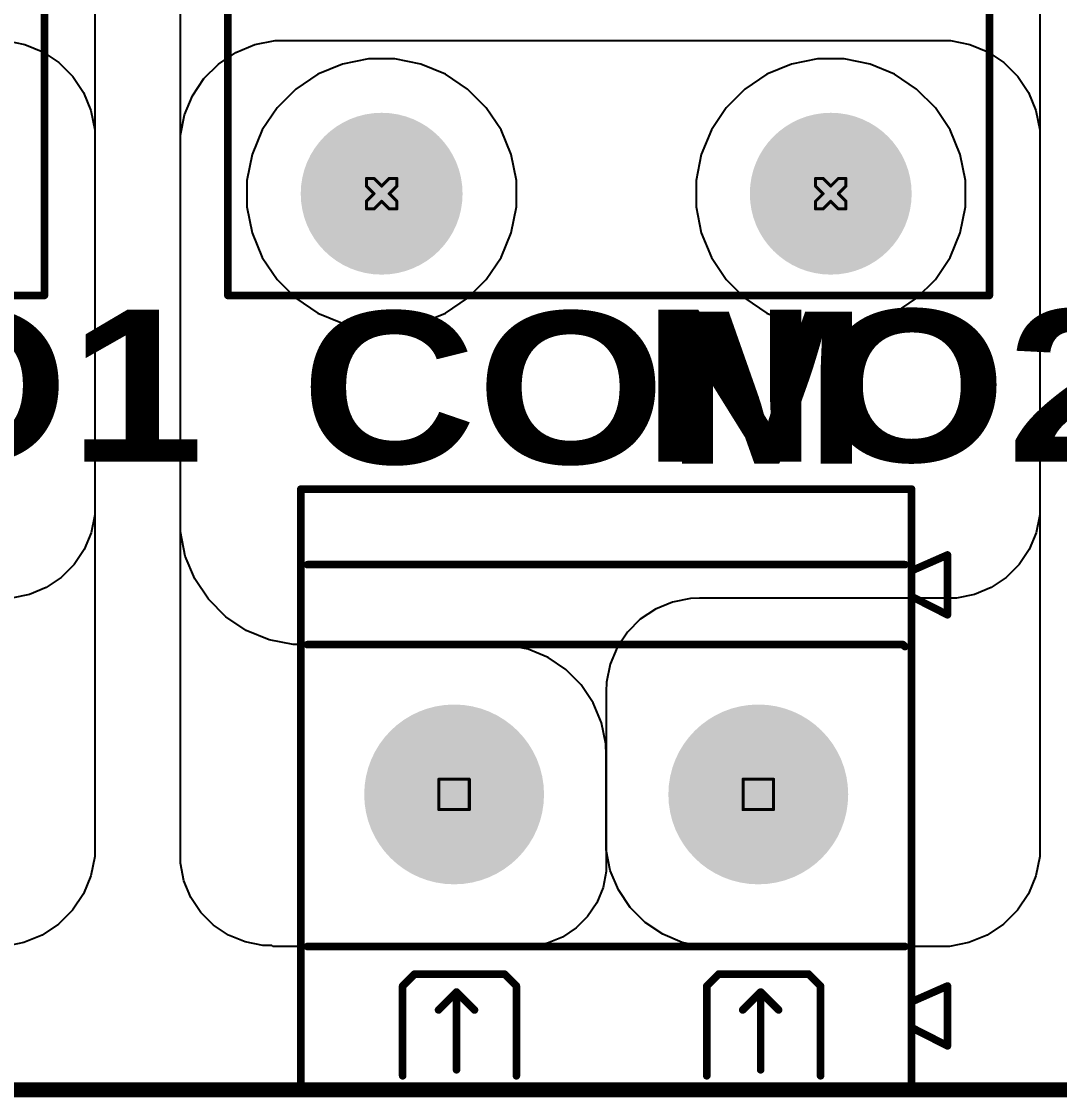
# Model space of a CAD drawing. Header units: inches. Extents: x 0 to 198, y 0 to 199.
# Drawn here: x 1.977 to 2.659, y -0.005 to 0.703 of the extents above; entities that cross this region are included whole.
import ezdxf

# ---------------------------------------------------------------- set-up
doc = ezdxf.new("R2010")
doc.units = ezdxf.units.IN
doc.header["$MEASUREMENT"] = 0
for name, color, linetype in [('Board Outline', 216, 'Continuous'), ('Bottom Layer', 5, 'Continuous'), ('Bottom Solder', 6, 'Continuous'), ('Drill Drawing', 1, 'Continuous'), ('Layer 1', 16, 'Continuous'), ('Layer 2', 76, 'Continuous'), ('Multi-Layer', 9, 'Continuous'), ('Pad Holes', 156, 'Continuous'), ('Top Layer', 1, 'Continuous'), ('Top Overlay', 2, 'Continuous'), ('Top Solder', 216, 'Continuous')]:
    doc.layers.add(name, color=color, linetype=linetype)
doc.styles.add('Arial Black_Bold', font='', dxfattribs={"height": 0.2})
doc.styles.get('Arial Black_Bold').set_extended_font_data('Arial Black', bold=True)

# ---------------------------------------------------------------- blocks, each defined once
blk = doc.blocks.new('G5RL_1A_E_HR_DC5_216')
at = {"layer": 'Bottom Layer'}
h = blk.add_hatch(color=5, dxfattribs=at)
edge = h.paths.add_edge_path()
edge.add_arc((0.49215, 0.14765), 0.04921, 0, 360)
h = blk.add_hatch(color=5, dxfattribs=at)
edge = h.paths.add_edge_path()
edge.add_arc((0.49215, -0.14765), 0.04921, 0, 360)
at = {"layer": 'Bottom Solder'}
h = blk.add_hatch(color=6, dxfattribs=at)
edge = h.paths.add_edge_path()
edge.add_arc((0.49215, 0.14765), 0.05321, 0, 360)
h = blk.add_hatch(color=6, dxfattribs=at)
edge = h.paths.add_edge_path()
edge.add_arc((0.49215, -0.14765), 0.05321, 0, 360)
at = {"layer": 'Layer 1'}
h = blk.add_hatch(color=16, dxfattribs=at)
edge = h.paths.add_edge_path()
edge.add_arc((0.49215, 0.14765), 0.04921, 0, 360)
h = blk.add_hatch(color=16, dxfattribs=at)
edge = h.paths.add_edge_path()
edge.add_arc((0.49215, -0.14765), 0.04921, 0, 360)
at = {"layer": 'Layer 2'}
h = blk.add_hatch(color=76, dxfattribs=at)
edge = h.paths.add_edge_path()
edge.add_arc((0.49215, 0.14765), 0.04921, 0, 360)
h = blk.add_hatch(color=76, dxfattribs=at)
edge = h.paths.add_edge_path()
edge.add_arc((0.49215, -0.14765), 0.04921, 0, 360)
at = {"layer": 'Multi-Layer'}
h = blk.add_hatch(color=9, dxfattribs=at)
edge = h.paths.add_edge_path()
edge.add_arc((0.49215, 0.14765), 0.04921, 0, 360)
h = blk.add_hatch(color=9, dxfattribs=at)
edge = h.paths.add_edge_path()
edge.add_arc((0.49215, -0.14765), 0.04921, 0, 360)
at = {"layer": 'Pad Holes'}
h = blk.add_hatch(color=7, dxfattribs=at)
edge = h.paths.add_edge_path()
edge.add_arc((0.49215, 0.14765), 0.02953, 0, 360)
h = blk.add_hatch(color=7, dxfattribs=at)
edge = h.paths.add_edge_path()
edge.add_arc((0.49215, -0.14765), 0.02953, 0, 360)
at = {"layer": 'Top Layer'}
h = blk.add_hatch(color=1, dxfattribs=at)
edge = h.paths.add_edge_path()
edge.add_arc((0.49215, 0.14765), 0.04921, 0, 360)
h = blk.add_hatch(color=1, dxfattribs=at)
edge = h.paths.add_edge_path()
edge.add_arc((0.49215, -0.14765), 0.04921, 0, 360)
at = {"layer": 'Top Solder'}
h = blk.add_hatch(color=216, dxfattribs=at)
edge = h.paths.add_edge_path()
edge.add_arc((0.49215, 0.14765), 0.05321, 0, 360)
h = blk.add_hatch(color=216, dxfattribs=at)
edge = h.paths.add_edge_path()
edge.add_arc((0.49215, -0.14765), 0.05321, 0, 360)
at = {"layer": 'Top Overlay'}
for points in [[(0.55905, 0.25199, 0.005, 0.005, 0), (-0.58268, 0.25199, 0.005, 0.005, 0)], [(0.55905, 0.25199, 0.005, 0.005, 0), (-0.58268, 0.25199, 0.005, 0.005, 0)], [(0.55905, -0.24801, 0.005, 0.005, 0), (0.55905, 0.25199, 0.005, 0.005, 0)], [(0.55905, -0.24879, 0.005, 0.005, 0), (-0.58268, -0.24879, 0.005, 0.005, 0)]]:
    blk.add_lwpolyline(points, format="xyseb", dxfattribs=at)
for points in [[(0.5578, 0.25199, 0.0025, 0.0025, 1), (0.5603, 0.25199, 0.0025, 0.0025, 1)], [(0.5578, 0.25199, 0.0025, 0.0025, 1), (0.5603, 0.25199, 0.0025, 0.0025, 1)], [(0.5578, 0.25199, 0.0025, 0.0025, 1), (0.5603, 0.25199, 0.0025, 0.0025, 1)], [(0.5578, -0.24801, 0.0025, 0.0025, 1), (0.5603, -0.24801, 0.0025, 0.0025, 1)], [(0.5578, -0.24879, 0.0025, 0.0025, 1), (0.5603, -0.24879, 0.0025, 0.0025, 1)]]:
    blk.add_lwpolyline(points, format="xyseb", close=True, dxfattribs=at)
blk = doc.blocks.new('G5RL_1A_E_HR_DC5_217')
at = {"layer": 'Top Overlay'}
for points in [[(0.55905, 0.25199, 0.005, 0.005, 0), (-0.58268, 0.25199, 0.005, 0.005, 0)], [(0.55905, 0.25199, 0.005, 0.005, 0), (-0.58268, 0.25199, 0.005, 0.005, 0)], [(0.55905, -0.24801, 0.005, 0.005, 0), (0.55905, 0.25199, 0.005, 0.005, 0)]]:
    blk.add_lwpolyline(points, format="xyseb", dxfattribs=at)
blk.add_lwpolyline([(0.5578, 0.25199, 0.0025, 0.0025, 1), (0.5603, 0.25199, 0.0025, 0.0025, 1)], format="xyseb", close=True, dxfattribs=at)
blk.add_lwpolyline([(0.5578, 0.25199, 0.0025, 0.0025, 1), (0.5603, 0.25199, 0.0025, 0.0025, 1)], format="xyseb", close=True, dxfattribs=at)
blk.add_lwpolyline([(0.5578, 0.25199, 0.0025, 0.0025, 1), (0.5603, 0.25199, 0.0025, 0.0025, 1)], format="xyseb", close=True, dxfattribs=at)
blk = doc.blocks.new('DB128L_5_08_2P_GN_S_229')
at = {"layer": 'Bottom Layer'}
h = blk.add_hatch(color=5, dxfattribs=at)
edge = h.paths.add_edge_path()
edge.add_arc((-0.1, 0), 0.05512, 0, 360)
h = blk.add_hatch(color=5, dxfattribs=at)
edge = h.paths.add_edge_path()
edge.add_arc((0.1, 0), 0.05512, 0, 360)
at = {"layer": 'Bottom Solder'}
h = blk.add_hatch(color=6, dxfattribs=at)
edge = h.paths.add_edge_path()
edge.add_arc((-0.1, 0), 0.05912, 0, 360)
h = blk.add_hatch(color=6, dxfattribs=at)
edge = h.paths.add_edge_path()
edge.add_arc((0.1, 0), 0.05912, 0, 360)
at = {"layer": 'Layer 1'}
h = blk.add_hatch(color=16, dxfattribs=at)
edge = h.paths.add_edge_path()
edge.add_arc((-0.1, 0), 0.05512, 0, 360)
h = blk.add_hatch(color=16, dxfattribs=at)
edge = h.paths.add_edge_path()
edge.add_arc((0.1, 0), 0.05512, 0, 360)
at = {"layer": 'Layer 2'}
h = blk.add_hatch(color=76, dxfattribs=at)
edge = h.paths.add_edge_path()
edge.add_arc((-0.1, 0), 0.05512, 0, 360)
h = blk.add_hatch(color=76, dxfattribs=at)
edge = h.paths.add_edge_path()
edge.add_arc((0.1, 0), 0.05512, 0, 360)
at = {"layer": 'Multi-Layer'}
h = blk.add_hatch(color=9, dxfattribs=at)
edge = h.paths.add_edge_path()
edge.add_arc((-0.1, 0), 0.05512, 0, 360)
h = blk.add_hatch(color=9, dxfattribs=at)
edge = h.paths.add_edge_path()
edge.add_arc((0.1, 0), 0.05512, 0, 360)
at = {"layer": 'Pad Holes'}
h = blk.add_hatch(color=7, dxfattribs=at)
edge = h.paths.add_edge_path()
edge.add_arc((-0.1, 0), 0.0315, 0, 360)
h = blk.add_hatch(color=7, dxfattribs=at)
edge = h.paths.add_edge_path()
edge.add_arc((0.1, 0), 0.0315, 0, 360)
at = {"layer": 'Top Layer'}
h = blk.add_hatch(color=1, dxfattribs=at)
edge = h.paths.add_edge_path()
edge.add_arc((-0.1, 0), 0.05512, 0, 360)
h = blk.add_hatch(color=1, dxfattribs=at)
edge = h.paths.add_edge_path()
edge.add_arc((0.1, 0), 0.05512, 0, 360)
at = {"layer": 'Top Solder'}
h = blk.add_hatch(color=216, dxfattribs=at)
edge = h.paths.add_edge_path()
edge.add_arc((-0.1, 0), 0.05912, 0, 360)
h = blk.add_hatch(color=216, dxfattribs=at)
edge = h.paths.add_edge_path()
edge.add_arc((0.1, 0), 0.05912, 0, 360)
at = {"layer": 'Top Overlay'}
for points in [[(-0.20079, 0.19485, 0.005, 0.005, 0), (-0.20079, -0.20079, 0.005, 0.005, 0)], [(0.20079, 0.19485, 0.005, 0.005, 0), (-0.20079, 0.19485, 0.005, 0.005, 0)], [(0.20079, 0.19485, 0.005, 0.005, 0), (0.20079, -0.20079, 0.005, 0.005, 0)], [(-0.14094, 0.18504, 0.005, 0.005, 0), (-0.14094, 0.12598, 0.005, 0.005, 0)], [(-0.06614, 0.18504, 0.005, 0.005, 0), (-0.06614, 0.12598, 0.005, 0.005, 0)], [(0.05906, 0.18504, 0.005, 0.005, 0), (0.05906, 0.12598, 0.005, 0.005, 0)], [(0.13386, 0.18504, 0.005, 0.005, 0), (0.13386, 0.12598, 0.005, 0.005, 0)], [(-0.10157, 0.1811, 0.005, 0.005, 0), (-0.10157, 0.12992, 0.005, 0.005, 0)], [(0.09843, 0.1811, 0.005, 0.005, 0), (0.09843, 0.12992, 0.005, 0.005, 0)], [(-0.20079, 0.15332, 0.005, 0.005, 0), (-0.22441, 0.16535, 0.005, 0.005, 0)], [(-0.22441, 0.16535, 0.005, 0.005, 0), (-0.22441, 0.12598, 0.005, 0.005, 0)], [(-0.10157, 0.12992, 0.005, 0.005, 0), (-0.11339, 0.14173, 0.005, 0.005, 0)], [(-0.08976, 0.14173, 0.005, 0.005, 0), (-0.10157, 0.12992, 0.005, 0.005, 0)], [(0.09843, 0.12992, 0.005, 0.005, 0), (0.08661, 0.14173, 0.005, 0.005, 0)], [(0.11024, 0.14173, 0.005, 0.005, 0), (0.09843, 0.12992, 0.005, 0.005, 0)], [(-0.20079, 0.13638, 0.005, 0.005, 0), (-0.22441, 0.12598, 0.005, 0.005, 0)], [(-0.13307, 0.11811, 0.005, 0.005, 0), (-0.14094, 0.12598, 0.005, 0.005, 0)], [(-0.06614, 0.12598, 0.005, 0.005, 0), (-0.07402, 0.11811, 0.005, 0.005, 0)], [(0.06693, 0.11811, 0.005, 0.005, 0), (0.05906, 0.12598, 0.005, 0.005, 0)], [(0.13386, 0.12598, 0.005, 0.005, 0), (0.12598, 0.11811, 0.005, 0.005, 0)], [(-0.12913, 0.11811, 0.005, 0.005, 0), (-0.13307, 0.11811, 0.005, 0.005, 0)], [(-0.07402, 0.11811, 0.005, 0.005, 0), (-0.12913, 0.11811, 0.005, 0.005, 0)], [(0.07087, 0.11811, 0.005, 0.005, 0), (0.06693, 0.11811, 0.005, 0.005, 0)], [(0.12598, 0.11811, 0.005, 0.005, 0), (0.07087, 0.11811, 0.005, 0.005, 0)], [(0.19646, 0.1, 0.005, 0.005, 0), (-0.19646, 0.1, 0.005, 0.005, 0)], [(-0.19512, -0.09853, 0.005, 0.005, 0), (-0.19646, -0.09719, 0.005, 0.005, 0)], [(0.19646, -0.09853, 0.005, 0.005, 0), (-0.19512, -0.09853, 0.005, 0.005, 0)], [(-0.20079, -0.13015, 0.005, 0.005, 0), (-0.22441, -0.11811, 0.005, 0.005, 0)], [(-0.22441, -0.11811, 0.005, 0.005, 0), (-0.22441, -0.15748, 0.005, 0.005, 0)], [(-0.20079, -0.14708, 0.005, 0.005, 0), (-0.22441, -0.15748, 0.005, 0.005, 0)], [(0.19646, -0.15111, 0.005, 0.005, 0), (-0.19646, -0.15111, 0.005, 0.005, 0)], [(0.02352, -0.15111, 0.005, 0.005, 0), (0.01862, -0.15111, 0.005, 0.005, 0)], [(0.20079, -0.20079, 0.005, 0.005, 0), (-0.20079, -0.20079, 0.005, 0.005, 0)]]:
    blk.add_lwpolyline(points, format="xyseb", dxfattribs=at)
for points in [[(-0.20204, 0.19485, 0.0025, 0.0025, 1), (-0.19954, 0.19485, 0.0025, 0.0025, 1)], [(-0.20204, 0.19485, 0.0025, 0.0025, 1), (-0.19954, 0.19485, 0.0025, 0.0025, 1)], [(0.19954, 0.19485, 0.0025, 0.0025, 1), (0.20204, 0.19485, 0.0025, 0.0025, 1)], [(0.19954, 0.19485, 0.0025, 0.0025, 1), (0.20204, 0.19485, 0.0025, 0.0025, 1)], [(-0.14219, 0.18504, 0.0025, 0.0025, 1), (-0.13969, 0.18504, 0.0025, 0.0025, 1)], [(-0.06739, 0.18504, 0.0025, 0.0025, 1), (-0.06489, 0.18504, 0.0025, 0.0025, 1)], [(0.05781, 0.18504, 0.0025, 0.0025, 1), (0.06031, 0.18504, 0.0025, 0.0025, 1)], [(0.13261, 0.18504, 0.0025, 0.0025, 1), (0.13511, 0.18504, 0.0025, 0.0025, 1)], [(-0.10282, 0.1811, 0.0025, 0.0025, 1), (-0.10032, 0.1811, 0.0025, 0.0025, 1)], [(0.09718, 0.1811, 0.0025, 0.0025, 1), (0.09968, 0.1811, 0.0025, 0.0025, 1)], [(-0.22566, 0.16535, 0.0025, 0.0025, 1), (-0.22316, 0.16535, 0.0025, 0.0025, 1)], [(-0.22566, 0.16535, 0.0025, 0.0025, 1), (-0.22316, 0.16535, 0.0025, 0.0025, 1)], [(-0.20204, 0.15332, 0.0025, 0.0025, 1), (-0.19954, 0.15332, 0.0025, 0.0025, 1)], [(-0.11464, 0.14173, 0.0025, 0.0025, 1), (-0.11214, 0.14173, 0.0025, 0.0025, 1)], [(-0.09101, 0.14173, 0.0025, 0.0025, 1), (-0.08851, 0.14173, 0.0025, 0.0025, 1)], [(0.08536, 0.14173, 0.0025, 0.0025, 1), (0.08786, 0.14173, 0.0025, 0.0025, 1)], [(0.10899, 0.14173, 0.0025, 0.0025, 1), (0.11149, 0.14173, 0.0025, 0.0025, 1)], [(-0.20204, 0.13638, 0.0025, 0.0025, 1), (-0.19954, 0.13638, 0.0025, 0.0025, 1)], [(-0.22566, 0.12598, 0.0025, 0.0025, 1), (-0.22316, 0.12598, 0.0025, 0.0025, 1)], [(-0.22566, 0.12598, 0.0025, 0.0025, 1), (-0.22316, 0.12598, 0.0025, 0.0025, 1)], [(-0.14219, 0.12598, 0.0025, 0.0025, 1), (-0.13969, 0.12598, 0.0025, 0.0025, 1)], [(-0.14219, 0.12598, 0.0025, 0.0025, 1), (-0.13969, 0.12598, 0.0025, 0.0025, 1)], [(-0.10282, 0.12992, 0.0025, 0.0025, 1), (-0.10032, 0.12992, 0.0025, 0.0025, 1)], [(-0.10282, 0.12992, 0.0025, 0.0025, 1), (-0.10032, 0.12992, 0.0025, 0.0025, 1)], [(-0.10282, 0.12992, 0.0025, 0.0025, 1), (-0.10032, 0.12992, 0.0025, 0.0025, 1)], [(-0.06739, 0.12598, 0.0025, 0.0025, 1), (-0.06489, 0.12598, 0.0025, 0.0025, 1)], [(-0.06739, 0.12598, 0.0025, 0.0025, 1), (-0.06489, 0.12598, 0.0025, 0.0025, 1)], [(0.05781, 0.12598, 0.0025, 0.0025, 1), (0.06031, 0.12598, 0.0025, 0.0025, 1)], [(0.05781, 0.12598, 0.0025, 0.0025, 1), (0.06031, 0.12598, 0.0025, 0.0025, 1)], [(0.09718, 0.12992, 0.0025, 0.0025, 1), (0.09968, 0.12992, 0.0025, 0.0025, 1)], [(0.09718, 0.12992, 0.0025, 0.0025, 1), (0.09968, 0.12992, 0.0025, 0.0025, 1)], [(0.09718, 0.12992, 0.0025, 0.0025, 1), (0.09968, 0.12992, 0.0025, 0.0025, 1)], [(0.13261, 0.12598, 0.0025, 0.0025, 1), (0.13511, 0.12598, 0.0025, 0.0025, 1)], [(0.13261, 0.12598, 0.0025, 0.0025, 1), (0.13511, 0.12598, 0.0025, 0.0025, 1)], [(-0.13432, 0.11811, 0.0025, 0.0025, 1), (-0.13182, 0.11811, 0.0025, 0.0025, 1)], [(-0.13432, 0.11811, 0.0025, 0.0025, 1), (-0.13182, 0.11811, 0.0025, 0.0025, 1)], [(-0.13038, 0.11811, 0.0025, 0.0025, 1), (-0.12788, 0.11811, 0.0025, 0.0025, 1)], [(-0.13038, 0.11811, 0.0025, 0.0025, 1), (-0.12788, 0.11811, 0.0025, 0.0025, 1)], [(-0.07527, 0.11811, 0.0025, 0.0025, 1), (-0.07277, 0.11811, 0.0025, 0.0025, 1)], [(-0.07527, 0.11811, 0.0025, 0.0025, 1), (-0.07277, 0.11811, 0.0025, 0.0025, 1)], [(0.06568, 0.11811, 0.0025, 0.0025, 1), (0.06818, 0.11811, 0.0025, 0.0025, 1)], [(0.06568, 0.11811, 0.0025, 0.0025, 1), (0.06818, 0.11811, 0.0025, 0.0025, 1)], [(0.06962, 0.11811, 0.0025, 0.0025, 1), (0.07212, 0.11811, 0.0025, 0.0025, 1)], [(0.06962, 0.11811, 0.0025, 0.0025, 1), (0.07212, 0.11811, 0.0025, 0.0025, 1)], [(0.12473, 0.11811, 0.0025, 0.0025, 1), (0.12723, 0.11811, 0.0025, 0.0025, 1)], [(0.12473, 0.11811, 0.0025, 0.0025, 1), (0.12723, 0.11811, 0.0025, 0.0025, 1)], [(-0.19771, 0.1, 0.0025, 0.0025, 1), (-0.19521, 0.1, 0.0025, 0.0025, 1)], [(0.19521, 0.1, 0.0025, 0.0025, 1), (0.19771, 0.1, 0.0025, 0.0025, 1)], [(-0.19771, -0.09719, 0.0025, 0.0025, 1), (-0.19521, -0.09719, 0.0025, 0.0025, 1)], [(-0.19637, -0.09853, 0.0025, 0.0025, 1), (-0.19387, -0.09853, 0.0025, 0.0025, 1)], [(-0.19637, -0.09853, 0.0025, 0.0025, 1), (-0.19387, -0.09853, 0.0025, 0.0025, 1)], [(0.19521, -0.09853, 0.0025, 0.0025, 1), (0.19771, -0.09853, 0.0025, 0.0025, 1)], [(-0.22566, -0.11811, 0.0025, 0.0025, 1), (-0.22316, -0.11811, 0.0025, 0.0025, 1)], [(-0.22566, -0.11811, 0.0025, 0.0025, 1), (-0.22316, -0.11811, 0.0025, 0.0025, 1)], [(-0.20204, -0.13015, 0.0025, 0.0025, 1), (-0.19954, -0.13015, 0.0025, 0.0025, 1)], [(-0.20204, -0.14708, 0.0025, 0.0025, 1), (-0.19954, -0.14708, 0.0025, 0.0025, 1)], [(-0.22566, -0.15748, 0.0025, 0.0025, 1), (-0.22316, -0.15748, 0.0025, 0.0025, 1)], [(-0.22566, -0.15748, 0.0025, 0.0025, 1), (-0.22316, -0.15748, 0.0025, 0.0025, 1)], [(-0.19771, -0.15111, 0.0025, 0.0025, 1), (-0.19521, -0.15111, 0.0025, 0.0025, 1)], [(0.01737, -0.15111, 0.0025, 0.0025, 1), (0.01987, -0.15111, 0.0025, 0.0025, 1)], [(0.02227, -0.15111, 0.0025, 0.0025, 1), (0.02477, -0.15111, 0.0025, 0.0025, 1)], [(0.19521, -0.15111, 0.0025, 0.0025, 1), (0.19771, -0.15111, 0.0025, 0.0025, 1)], [(-0.20204, -0.20079, 0.0025, 0.0025, 1), (-0.19954, -0.20079, 0.0025, 0.0025, 1)], [(-0.20204, -0.20079, 0.0025, 0.0025, 1), (-0.19954, -0.20079, 0.0025, 0.0025, 1)], [(0.19954, -0.20079, 0.0025, 0.0025, 1), (0.20204, -0.20079, 0.0025, 0.0025, 1)], [(0.19954, -0.20079, 0.0025, 0.0025, 1), (0.20204, -0.20079, 0.0025, 0.0025, 1)]]:
    blk.add_lwpolyline(points, format="xyseb", close=True, dxfattribs=at)

msp = doc.modelspace()

# ---------------------------------------------------------------- linework, layer by layer
at = {"layer": 'Board Outline'}
msp.add_lwpolyline([(0, 0, 0.01, 0.01, 0), (6.29921, 0, 0.01, 0.01, 0)], format="xyseb", dxfattribs=at)
at = {"layer": 'Bottom Layer'}
for p, q in [((2.08136, 0.375), (2.08136, 0.78611)), ((2.025, 0.77588), (2.025, 0.16)), ((2.64636, 0.77588), (2.64636, 0.16)), ((2.1878, 0.6745), (2.17168, 0.66783)), ((2.1878, 0.6745), (2.17168, 0.66783)), ((2.20491, 0.67791), (2.1878, 0.6745)), ((2.20491, 0.67791), (2.1878, 0.6745)), ((2.21364, 0.67791), (2.20491, 0.67791)), ((2.22236, 0.67791), (2.20491, 0.67791)), ((2.22236, 0.67791), (2.21364, 0.67791)), ((2.23948, 0.6745), (2.22236, 0.67791)), ((2.23948, 0.6745), (2.22236, 0.67791)), ((2.2556, 0.66783), (2.23948, 0.6745)), ((2.2556, 0.66783), (2.23948, 0.6745)), ((2.4831, 0.6745), (2.46698, 0.66783)), ((2.4831, 0.6745), (2.46698, 0.66783)), ((2.50021, 0.67791), (2.4831, 0.6745)), ((2.50021, 0.67791), (2.4831, 0.6745)), ((2.50894, 0.67791), (2.50021, 0.67791)), ((2.51766, 0.67791), (2.50021, 0.67791)), ((2.51766, 0.67791), (2.50894, 0.67791)), ((2.53478, 0.6745), (2.51766, 0.67791)), ((2.53478, 0.6745), (2.51766, 0.67791)), ((2.5509, 0.66783), (2.53478, 0.6745)), ((2.5509, 0.66783), (2.53478, 0.6745)), ((2.17168, 0.66783), (2.15717, 0.65813)), ((2.17168, 0.66783), (2.15717, 0.65813)), ((2.27011, 0.65813), (2.2556, 0.66783)), ((2.27011, 0.65813), (2.2556, 0.66783)), ((2.46698, 0.66783), (2.45247, 0.65813)), ((2.46698, 0.66783), (2.45247, 0.65813)), ((2.56541, 0.65813), (2.5509, 0.66783)), ((2.56541, 0.65813), (2.5509, 0.66783)), ((2.15717, 0.65813), (2.14483, 0.64579)), ((2.15717, 0.65813), (2.14483, 0.64579)), ((2.28245, 0.64579), (2.27011, 0.65813)), ((2.28245, 0.64579), (2.27011, 0.65813)), ((2.45247, 0.65813), (2.44013, 0.64579)), ((2.45247, 0.65813), (2.44013, 0.64579)), ((2.57775, 0.64579), (2.56541, 0.65813)), ((2.57775, 0.64579), (2.56541, 0.65813)), ((2.14483, 0.64579), (2.13514, 0.63129)), ((2.14483, 0.64579), (2.13514, 0.63129)), ((2.29214, 0.63129), (2.28245, 0.64579)), ((2.29214, 0.63129), (2.28245, 0.64579)), ((2.44013, 0.64579), (2.43044, 0.63129)), ((2.44013, 0.64579), (2.43044, 0.63129)), ((2.58744, 0.63129), (2.57775, 0.64579)), ((2.58744, 0.63129), (2.57775, 0.64579)), ((2.13514, 0.63129), (2.12846, 0.61516)), ((2.13514, 0.63129), (2.12846, 0.61516)), ((2.29882, 0.61516), (2.29214, 0.63129)), ((2.29882, 0.61516), (2.29214, 0.63129)), ((2.43044, 0.63129), (2.42376, 0.61516)), ((2.43044, 0.63129), (2.42376, 0.61516)), ((2.59412, 0.61516), (2.58744, 0.63129)), ((2.59412, 0.61516), (2.58744, 0.63129)), ((2.12846, 0.61516), (2.12506, 0.59805)), ((2.12846, 0.61516), (2.12506, 0.59805)), ((2.30222, 0.59805), (2.29882, 0.61516)), ((2.30222, 0.59805), (2.29882, 0.61516)), ((2.42376, 0.61516), (2.42036, 0.59805)), ((2.42376, 0.61516), (2.42036, 0.59805)), ((2.59752, 0.59805), (2.59412, 0.61516)), ((2.59752, 0.59805), (2.59412, 0.61516)), ((2.12506, 0.59805), (2.12506, 0.58933)), ((2.12506, 0.59805), (2.12506, 0.5806)), ((2.30222, 0.58933), (2.30222, 0.59805)), ((2.30222, 0.5806), (2.30222, 0.59805)), ((2.42036, 0.59805), (2.42036, 0.58933)), ((2.42036, 0.59805), (2.42036, 0.5806)), ((2.59752, 0.58933), (2.59752, 0.59805)), ((2.59752, 0.5806), (2.59752, 0.59805)), ((2.12506, 0.58933), (2.12506, 0.58933)), ((2.12506, 0.58933), (2.12506, 0.5806)), ((2.30222, 0.5806), (2.30222, 0.58933)), ((2.42036, 0.58933), (2.42036, 0.58933)), ((2.42036, 0.58933), (2.42036, 0.5806)), ((2.59752, 0.5806), (2.59752, 0.58933)), ((2.12506, 0.5806), (2.12846, 0.56349)), ((2.12506, 0.5806), (2.12846, 0.56349)), ((2.29882, 0.56349), (2.30222, 0.5806)), ((2.29882, 0.56349), (2.30222, 0.5806)), ((2.42036, 0.5806), (2.42376, 0.56349)), ((2.42036, 0.5806), (2.42376, 0.56349)), ((2.59412, 0.56349), (2.59752, 0.5806)), ((2.59412, 0.56349), (2.59752, 0.5806)), ((2.12846, 0.56349), (2.13514, 0.54737)), ((2.12846, 0.56349), (2.13514, 0.54737)), ((2.29214, 0.54737), (2.29882, 0.56349)), ((2.29214, 0.54737), (2.29882, 0.56349)), ((2.42376, 0.56349), (2.43044, 0.54737)), ((2.42376, 0.56349), (2.43044, 0.54737)), ((2.58744, 0.54737), (2.59412, 0.56349)), ((2.58744, 0.54737), (2.59412, 0.56349)), ((2.13514, 0.54737), (2.14483, 0.53286)), ((2.13514, 0.54737), (2.14483, 0.53286)), ((2.28245, 0.53286), (2.29214, 0.54737)), ((2.28245, 0.53286), (2.29214, 0.54737)), ((2.43044, 0.54737), (2.44013, 0.53286)), ((2.43044, 0.54737), (2.44013, 0.53286)), ((2.57775, 0.53286), (2.58744, 0.54737)), ((2.57775, 0.53286), (2.58744, 0.54737)), ((2.14483, 0.53286), (2.15717, 0.52052)), ((2.14483, 0.53286), (2.15717, 0.52052)), ((2.27011, 0.52052), (2.28245, 0.53286)), ((2.27011, 0.52052), (2.28245, 0.53286)), ((2.44013, 0.53286), (2.45247, 0.52052)), ((2.44013, 0.53286), (2.45247, 0.52052)), ((2.56541, 0.52052), (2.57775, 0.53286)), ((2.56541, 0.52052), (2.57775, 0.53286)), ((2.15717, 0.52052), (2.17168, 0.51082)), ((2.15717, 0.52052), (2.17168, 0.51082)), ((2.2556, 0.51082), (2.27011, 0.52052)), ((2.2556, 0.51082), (2.27011, 0.52052)), ((2.45247, 0.52052), (2.46698, 0.51082)), ((2.45247, 0.52052), (2.46698, 0.51082)), ((2.5509, 0.51082), (2.56541, 0.52052)), ((2.5509, 0.51082), (2.56541, 0.52052)), ((2.17168, 0.51082), (2.1878, 0.50415)), ((2.17168, 0.51082), (2.1878, 0.50415)), ((2.23948, 0.50415), (2.2556, 0.51082)), ((2.23948, 0.50415), (2.2556, 0.51082)), ((2.46698, 0.51082), (2.4831, 0.50415)), ((2.46698, 0.51082), (2.4831, 0.50415)), ((2.53478, 0.50415), (2.5509, 0.51082)), ((2.53478, 0.50415), (2.5509, 0.51082)), ((2.1878, 0.50415), (2.20491, 0.50074)), ((2.1878, 0.50415), (2.20491, 0.50074)), ((2.22236, 0.50074), (2.23948, 0.50415)), ((2.22236, 0.50074), (2.23948, 0.50415)), ((2.4831, 0.50415), (2.50021, 0.50074)), ((2.4831, 0.50415), (2.50021, 0.50074)), ((2.51766, 0.50074), (2.53478, 0.50415)), ((2.51766, 0.50074), (2.53478, 0.50415)), ((2.20491, 0.50074), (2.21364, 0.50074)), ((2.20491, 0.50074), (2.22236, 0.50074)), ((2.21364, 0.50074), (2.22236, 0.50074)), ((2.50021, 0.50074), (2.50894, 0.50074)), ((2.50021, 0.50074), (2.51766, 0.50074)), ((2.50894, 0.50074), (2.51766, 0.50074)), ((2.08136, 0.36691), (2.08136, 0.375)), ((2.08452, 0.35103), (2.08136, 0.36691)), ((2.09071, 0.33607), (2.08452, 0.35103)), ((2.0997, 0.32261), (2.09071, 0.33607)), ((2.11115, 0.31117), (2.0997, 0.32261)), ((2.12461, 0.30217), (2.11115, 0.31117)), ((2.13957, 0.29598), (2.12461, 0.30217)), ((2.15544, 0.29282), (2.13957, 0.29598)), ((2.16354, 0.29282), (2.15544, 0.29282)), ((2.28888, 0.29282), (2.16354, 0.29282)), ((2.29598, 0.29247), (2.28888, 0.29282)), ((2.3099, 0.2897), (2.29598, 0.29247)), ((2.32302, 0.28427), (2.3099, 0.2897)), ((2.33482, 0.27639), (2.32302, 0.28427)), ((2.34486, 0.26635), (2.33482, 0.27639)), ((2.35274, 0.25455), (2.34486, 0.26635)), ((2.35817, 0.24143), (2.35274, 0.25455)), ((2.36094, 0.22751), (2.35817, 0.24143)), ((2.36129, 0.22042), (2.36094, 0.22751)), ((2.36129, 0.16488), (2.36129, 0.22042)), ((2.36129, 0.22042), (2.36129, 0.22042)), ((2.36129, 0.22042), (2.36129, 0.22042)), ((2.36129, 0.15793), (2.36129, 0.16488)), ((2.025, 0.16), (2.025, 0.16)), ((2.025, 0.16), (2.025, 0.15353)), ((2.364, 0.14429), (2.36129, 0.15793)), ((2.64636, 0.16), (2.64636, 0.16)), ((2.64636, 0.16), (2.64636, 0.15353)), ((2.025, 0.15353), (2.02247, 0.14083)), ((2.64636, 0.15353), (2.64383, 0.14083)), ((2.36932, 0.13145), (2.364, 0.14429)), ((2.02247, 0.14083), (2.01752, 0.12888)), ((2.64383, 0.14083), (2.63888, 0.12888)), ((2.01752, 0.12888), (2.01033, 0.11811)), ((2.37705, 0.11988), (2.36932, 0.13145)), ((2.63888, 0.12888), (2.63169, 0.11811)), ((2.01033, 0.11811), (2.00118, 0.10896)), ((2.38688, 0.11005), (2.37705, 0.11988)), ((2.63169, 0.11811), (2.62254, 0.10896)), ((2.00118, 0.10896), (1.99042, 0.10177)), ((2.39844, 0.10233), (2.38688, 0.11005)), ((2.62254, 0.10896), (2.61177, 0.10177)), ((1.99042, 0.10177), (1.97846, 0.09682)), ((2.41129, 0.09701), (2.39844, 0.10233)), ((2.61177, 0.10177), (2.59982, 0.09682)), ((1.97846, 0.09682), (1.96577, 0.09429)), ((2.42493, 0.09429), (2.41129, 0.09701)), ((2.43188, 0.09429), (2.42493, 0.09429)), ((2.58065, 0.09429), (2.43188, 0.09429)), ((2.43188, 0.09429), (2.43188, 0.09429)), ((2.58712, 0.09429), (2.58065, 0.09429)), ((2.59982, 0.09682), (2.58712, 0.09429))]:
    msp.add_line(p, q, dxfattribs=at)
at = {"layer": 'Drill Drawing'}
for points in [[(2.20364, 0.59433, 0.002, 0.002, 0), (2.20364, 0.59933, 0.002, 0.002, 0)], [(2.20364, 0.59933, 0.002, 0.002, 0), (2.20864, 0.59933, 0.002, 0.002, 0)], [(2.20364, 0.59433, 0.002, 0.002, 0), (2.20864, 0.58933, 0.002, 0.002, 0)], [(2.20864, 0.59933, 0.002, 0.002, 0), (2.21364, 0.59433, 0.002, 0.002, 0)], [(2.21364, 0.59433, 0.002, 0.002, 0), (2.21864, 0.59933, 0.002, 0.002, 0)], [(2.21864, 0.59933, 0.002, 0.002, 0), (2.22364, 0.59933, 0.002, 0.002, 0)], [(2.21864, 0.58933, 0.002, 0.002, 0), (2.22364, 0.59433, 0.002, 0.002, 0)], [(2.22364, 0.59433, 0.002, 0.002, 0), (2.22364, 0.59933, 0.002, 0.002, 0)], [(2.49894, 0.59433, 0.002, 0.002, 0), (2.49894, 0.59933, 0.002, 0.002, 0)], [(2.49894, 0.59933, 0.002, 0.002, 0), (2.50394, 0.59933, 0.002, 0.002, 0)], [(2.49894, 0.59433, 0.002, 0.002, 0), (2.50394, 0.58933, 0.002, 0.002, 0)], [(2.50394, 0.59933, 0.002, 0.002, 0), (2.50894, 0.59433, 0.002, 0.002, 0)], [(2.50894, 0.59433, 0.002, 0.002, 0), (2.51394, 0.59933, 0.002, 0.002, 0)], [(2.51394, 0.59933, 0.002, 0.002, 0), (2.51894, 0.59933, 0.002, 0.002, 0)], [(2.51394, 0.58933, 0.002, 0.002, 0), (2.51894, 0.59433, 0.002, 0.002, 0)], [(2.51894, 0.59433, 0.002, 0.002, 0), (2.51894, 0.59933, 0.002, 0.002, 0)], [(2.20364, 0.58433, 0.002, 0.002, 0), (2.20864, 0.58933, 0.002, 0.002, 0)], [(2.21864, 0.58933, 0.002, 0.002, 0), (2.22364, 0.58433, 0.002, 0.002, 0)], [(2.49894, 0.58433, 0.002, 0.002, 0), (2.50394, 0.58933, 0.002, 0.002, 0)], [(2.51394, 0.58933, 0.002, 0.002, 0), (2.51894, 0.58433, 0.002, 0.002, 0)], [(2.20364, 0.57933, 0.002, 0.002, 0), (2.20364, 0.58433, 0.002, 0.002, 0)], [(2.20364, 0.57933, 0.002, 0.002, 0), (2.20864, 0.57933, 0.002, 0.002, 0)], [(2.20864, 0.57933, 0.002, 0.002, 0), (2.21364, 0.58433, 0.002, 0.002, 0)], [(2.21364, 0.58433, 0.002, 0.002, 0), (2.21864, 0.57933, 0.002, 0.002, 0)], [(2.21864, 0.57933, 0.002, 0.002, 0), (2.22364, 0.57933, 0.002, 0.002, 0)], [(2.22364, 0.57933, 0.002, 0.002, 0), (2.22364, 0.58433, 0.002, 0.002, 0)], [(2.49894, 0.57933, 0.002, 0.002, 0), (2.49894, 0.58433, 0.002, 0.002, 0)], [(2.49894, 0.57933, 0.002, 0.002, 0), (2.50394, 0.57933, 0.002, 0.002, 0)], [(2.50394, 0.57933, 0.002, 0.002, 0), (2.50894, 0.58433, 0.002, 0.002, 0)], [(2.50894, 0.58433, 0.002, 0.002, 0), (2.51394, 0.57933, 0.002, 0.002, 0)], [(2.51394, 0.57933, 0.002, 0.002, 0), (2.51894, 0.57933, 0.002, 0.002, 0)], [(2.51894, 0.57933, 0.002, 0.002, 0), (2.51894, 0.58433, 0.002, 0.002, 0)], [(2.25129, 0.20429, 0.002, 0.002, 0), (2.27129, 0.20429, 0.002, 0.002, 0)], [(2.25129, 0.18429, 0.002, 0.002, 0), (2.25129, 0.20429, 0.002, 0.002, 0)], [(2.27129, 0.18429, 0.002, 0.002, 0), (2.27129, 0.20429, 0.002, 0.002, 0)], [(2.45129, 0.20429, 0.002, 0.002, 0), (2.47129, 0.20429, 0.002, 0.002, 0)], [(2.45129, 0.18429, 0.002, 0.002, 0), (2.45129, 0.20429, 0.002, 0.002, 0)], [(2.47129, 0.18429, 0.002, 0.002, 0), (2.47129, 0.20429, 0.002, 0.002, 0)], [(2.25129, 0.18429, 0.002, 0.002, 0), (2.27129, 0.18429, 0.002, 0.002, 0)], [(2.45129, 0.18429, 0.002, 0.002, 0), (2.47129, 0.18429, 0.002, 0.002, 0)]]:
    msp.add_lwpolyline(points, format="xyseb", dxfattribs=at)
for points in [[(2.20314, 0.59933, 0.001, 0.001, 1), (2.20414, 0.59933, 0.001, 0.001, 1)], [(2.20314, 0.59933, 0.001, 0.001, 1), (2.20414, 0.59933, 0.001, 0.001, 1)], [(2.20314, 0.59433, 0.001, 0.001, 1), (2.20414, 0.59433, 0.001, 0.001, 1)], [(2.20314, 0.59433, 0.001, 0.001, 1), (2.20414, 0.59433, 0.001, 0.001, 1)], [(2.20814, 0.59933, 0.001, 0.001, 1), (2.20914, 0.59933, 0.001, 0.001, 1)], [(2.20814, 0.59933, 0.001, 0.001, 1), (2.20914, 0.59933, 0.001, 0.001, 1)], [(2.21314, 0.59433, 0.001, 0.001, 1), (2.21414, 0.59433, 0.001, 0.001, 1)], [(2.21314, 0.59433, 0.001, 0.001, 1), (2.21414, 0.59433, 0.001, 0.001, 1)], [(2.21814, 0.59933, 0.001, 0.001, 1), (2.21914, 0.59933, 0.001, 0.001, 1)], [(2.21814, 0.59933, 0.001, 0.001, 1), (2.21914, 0.59933, 0.001, 0.001, 1)], [(2.22314, 0.59933, 0.001, 0.001, 1), (2.22414, 0.59933, 0.001, 0.001, 1)], [(2.22314, 0.59933, 0.001, 0.001, 1), (2.22414, 0.59933, 0.001, 0.001, 1)], [(2.22314, 0.59433, 0.001, 0.001, 1), (2.22414, 0.59433, 0.001, 0.001, 1)], [(2.22314, 0.59433, 0.001, 0.001, 1), (2.22414, 0.59433, 0.001, 0.001, 1)], [(2.49844, 0.59933, 0.001, 0.001, 1), (2.49944, 0.59933, 0.001, 0.001, 1)], [(2.49844, 0.59933, 0.001, 0.001, 1), (2.49944, 0.59933, 0.001, 0.001, 1)], [(2.49844, 0.59433, 0.001, 0.001, 1), (2.49944, 0.59433, 0.001, 0.001, 1)], [(2.49844, 0.59433, 0.001, 0.001, 1), (2.49944, 0.59433, 0.001, 0.001, 1)], [(2.50344, 0.59933, 0.001, 0.001, 1), (2.50444, 0.59933, 0.001, 0.001, 1)], [(2.50344, 0.59933, 0.001, 0.001, 1), (2.50444, 0.59933, 0.001, 0.001, 1)], [(2.50844, 0.59433, 0.001, 0.001, 1), (2.50944, 0.59433, 0.001, 0.001, 1)], [(2.50844, 0.59433, 0.001, 0.001, 1), (2.50944, 0.59433, 0.001, 0.001, 1)], [(2.51344, 0.59933, 0.001, 0.001, 1), (2.51444, 0.59933, 0.001, 0.001, 1)], [(2.51344, 0.59933, 0.001, 0.001, 1), (2.51444, 0.59933, 0.001, 0.001, 1)], [(2.51844, 0.59933, 0.001, 0.001, 1), (2.51944, 0.59933, 0.001, 0.001, 1)], [(2.51844, 0.59933, 0.001, 0.001, 1), (2.51944, 0.59933, 0.001, 0.001, 1)], [(2.51844, 0.59433, 0.001, 0.001, 1), (2.51944, 0.59433, 0.001, 0.001, 1)], [(2.51844, 0.59433, 0.001, 0.001, 1), (2.51944, 0.59433, 0.001, 0.001, 1)], [(2.20814, 0.58933, 0.001, 0.001, 1), (2.20914, 0.58933, 0.001, 0.001, 1)], [(2.20814, 0.58933, 0.001, 0.001, 1), (2.20914, 0.58933, 0.001, 0.001, 1)], [(2.21814, 0.58933, 0.001, 0.001, 1), (2.21914, 0.58933, 0.001, 0.001, 1)], [(2.21814, 0.58933, 0.001, 0.001, 1), (2.21914, 0.58933, 0.001, 0.001, 1)], [(2.50344, 0.58933, 0.001, 0.001, 1), (2.50444, 0.58933, 0.001, 0.001, 1)], [(2.50344, 0.58933, 0.001, 0.001, 1), (2.50444, 0.58933, 0.001, 0.001, 1)], [(2.51344, 0.58933, 0.001, 0.001, 1), (2.51444, 0.58933, 0.001, 0.001, 1)], [(2.51344, 0.58933, 0.001, 0.001, 1), (2.51444, 0.58933, 0.001, 0.001, 1)], [(2.20314, 0.58433, 0.001, 0.001, 1), (2.20414, 0.58433, 0.001, 0.001, 1)], [(2.20314, 0.58433, 0.001, 0.001, 1), (2.20414, 0.58433, 0.001, 0.001, 1)], [(2.20314, 0.57933, 0.001, 0.001, 1), (2.20414, 0.57933, 0.001, 0.001, 1)], [(2.20314, 0.57933, 0.001, 0.001, 1), (2.20414, 0.57933, 0.001, 0.001, 1)], [(2.20814, 0.57933, 0.001, 0.001, 1), (2.20914, 0.57933, 0.001, 0.001, 1)], [(2.20814, 0.57933, 0.001, 0.001, 1), (2.20914, 0.57933, 0.001, 0.001, 1)], [(2.21314, 0.58433, 0.001, 0.001, 1), (2.21414, 0.58433, 0.001, 0.001, 1)], [(2.21314, 0.58433, 0.001, 0.001, 1), (2.21414, 0.58433, 0.001, 0.001, 1)], [(2.21814, 0.57933, 0.001, 0.001, 1), (2.21914, 0.57933, 0.001, 0.001, 1)], [(2.21814, 0.57933, 0.001, 0.001, 1), (2.21914, 0.57933, 0.001, 0.001, 1)], [(2.22314, 0.58433, 0.001, 0.001, 1), (2.22414, 0.58433, 0.001, 0.001, 1)], [(2.22314, 0.58433, 0.001, 0.001, 1), (2.22414, 0.58433, 0.001, 0.001, 1)], [(2.22314, 0.57933, 0.001, 0.001, 1), (2.22414, 0.57933, 0.001, 0.001, 1)], [(2.22314, 0.57933, 0.001, 0.001, 1), (2.22414, 0.57933, 0.001, 0.001, 1)], [(2.49844, 0.58433, 0.001, 0.001, 1), (2.49944, 0.58433, 0.001, 0.001, 1)], [(2.49844, 0.58433, 0.001, 0.001, 1), (2.49944, 0.58433, 0.001, 0.001, 1)], [(2.49844, 0.57933, 0.001, 0.001, 1), (2.49944, 0.57933, 0.001, 0.001, 1)], [(2.49844, 0.57933, 0.001, 0.001, 1), (2.49944, 0.57933, 0.001, 0.001, 1)], [(2.50344, 0.57933, 0.001, 0.001, 1), (2.50444, 0.57933, 0.001, 0.001, 1)], [(2.50344, 0.57933, 0.001, 0.001, 1), (2.50444, 0.57933, 0.001, 0.001, 1)], [(2.50844, 0.58433, 0.001, 0.001, 1), (2.50944, 0.58433, 0.001, 0.001, 1)], [(2.50844, 0.58433, 0.001, 0.001, 1), (2.50944, 0.58433, 0.001, 0.001, 1)], [(2.51344, 0.57933, 0.001, 0.001, 1), (2.51444, 0.57933, 0.001, 0.001, 1)], [(2.51344, 0.57933, 0.001, 0.001, 1), (2.51444, 0.57933, 0.001, 0.001, 1)], [(2.51844, 0.58433, 0.001, 0.001, 1), (2.51944, 0.58433, 0.001, 0.001, 1)], [(2.51844, 0.58433, 0.001, 0.001, 1), (2.51944, 0.58433, 0.001, 0.001, 1)], [(2.51844, 0.57933, 0.001, 0.001, 1), (2.51944, 0.57933, 0.001, 0.001, 1)], [(2.51844, 0.57933, 0.001, 0.001, 1), (2.51944, 0.57933, 0.001, 0.001, 1)], [(2.25079, 0.20429, 0.001, 0.001, 1), (2.25179, 0.20429, 0.001, 0.001, 1)], [(2.25079, 0.20429, 0.001, 0.001, 1), (2.25179, 0.20429, 0.001, 0.001, 1)], [(2.27079, 0.20429, 0.001, 0.001, 1), (2.27179, 0.20429, 0.001, 0.001, 1)], [(2.27079, 0.20429, 0.001, 0.001, 1), (2.27179, 0.20429, 0.001, 0.001, 1)], [(2.45079, 0.20429, 0.001, 0.001, 1), (2.45179, 0.20429, 0.001, 0.001, 1)], [(2.45079, 0.20429, 0.001, 0.001, 1), (2.45179, 0.20429, 0.001, 0.001, 1)], [(2.47079, 0.20429, 0.001, 0.001, 1), (2.47179, 0.20429, 0.001, 0.001, 1)], [(2.47079, 0.20429, 0.001, 0.001, 1), (2.47179, 0.20429, 0.001, 0.001, 1)], [(2.25079, 0.18429, 0.001, 0.001, 1), (2.25179, 0.18429, 0.001, 0.001, 1)], [(2.25079, 0.18429, 0.001, 0.001, 1), (2.25179, 0.18429, 0.001, 0.001, 1)], [(2.27079, 0.18429, 0.001, 0.001, 1), (2.27179, 0.18429, 0.001, 0.001, 1)], [(2.27079, 0.18429, 0.001, 0.001, 1), (2.27179, 0.18429, 0.001, 0.001, 1)], [(2.45079, 0.18429, 0.001, 0.001, 1), (2.45179, 0.18429, 0.001, 0.001, 1)], [(2.45079, 0.18429, 0.001, 0.001, 1), (2.45179, 0.18429, 0.001, 0.001, 1)], [(2.47079, 0.18429, 0.001, 0.001, 1), (2.47179, 0.18429, 0.001, 0.001, 1)], [(2.47079, 0.18429, 0.001, 0.001, 1), (2.47179, 0.18429, 0.001, 0.001, 1)]]:
    msp.add_lwpolyline(points, format="xyseb", close=True, dxfattribs=at)
at = {"layer": 'Top Layer'}
for p, q in [((1.9664, 0.69), (1.97896, 0.6875)), ((1.97896, 0.6875), (1.99079, 0.6826)), ((2.11765, 0.68215), (2.1302, 0.68735)), ((2.1302, 0.68735), (2.14353, 0.69)), ((2.14353, 0.69), (2.15032, 0.69)), ((2.15032, 0.69), (2.58136, 0.69)), ((2.58136, 0.69), (2.58136, 0.69)), ((2.58136, 0.69), (2.58136, 0.69)), ((2.58136, 0.69), (2.58776, 0.69)), ((2.58776, 0.69), (2.60032, 0.6875)), ((2.60032, 0.6875), (2.61215, 0.6826)), ((1.99079, 0.6826), (2.00144, 0.67549)), ((2.10636, 0.6746), (2.11765, 0.68215)), ((2.61215, 0.6826), (2.62279, 0.67549)), ((2.00144, 0.67549), (2.01049, 0.66644)), ((2.09675, 0.665), (2.10636, 0.6746)), ((2.62279, 0.67549), (2.63185, 0.66644)), ((2.01049, 0.66644), (2.0176, 0.65579)), ((2.63185, 0.66644), (2.63896, 0.65579)), ((2.08921, 0.6537), (2.09675, 0.665)), ((2.0176, 0.65579), (2.0225, 0.64396)), ((2.08401, 0.64115), (2.08921, 0.6537)), ((2.63896, 0.65579), (2.64386, 0.64396)), ((2.0225, 0.64396), (2.025, 0.6314)), ((2.64386, 0.64396), (2.64636, 0.6314)), ((2.08136, 0.62783), (2.08401, 0.64115)), ((2.025, 0.6314), (2.025, 0.625)), ((2.64636, 0.6314), (2.64636, 0.625)), ((2.025, 0.625), (2.025, 0.3841)), ((2.08136, 0.62104), (2.08136, 0.62783)), ((2.64636, 0.625), (2.64636, 0.3841)), ((2.08136, 0.61727), (2.08136, 0.62104)), ((2.08136, 0.62104), (2.08136, 0.62104)), ((2.08136, 0.62104), (2.08136, 0.62104)), ((2.08136, 0.155), (2.08136, 0.61727)), ((2.025, 0.3841), (2.025, 0.3841)), ((2.025, 0.3841), (2.025, 0.37813)), ((2.64636, 0.3841), (2.64636, 0.3841)), ((2.64636, 0.3841), (2.64636, 0.37813)), ((2.025, 0.37813), (2.02267, 0.36641)), ((2.64636, 0.37813), (2.64403, 0.36641)), ((2.02267, 0.36641), (2.0181, 0.35537)), ((2.64403, 0.36641), (2.63945, 0.35537)), ((2.0181, 0.35537), (2.01146, 0.34544)), ((2.63945, 0.35537), (2.63282, 0.34544)), ((2.01146, 0.34544), (2.00301, 0.33699)), ((2.63282, 0.34544), (2.62437, 0.33699)), ((2.00301, 0.33699), (1.99307, 0.33035)), ((2.62437, 0.33699), (2.61443, 0.33035)), ((1.98204, 0.32578), (1.97032, 0.32345)), ((1.99307, 0.33035), (1.98204, 0.32578)), ((2.60339, 0.32578), (2.59168, 0.32345)), ((2.61443, 0.33035), (2.60339, 0.32578)), ((2.40484, 0.3208), (2.39373, 0.3162)), ((2.41664, 0.32315), (2.40484, 0.3208)), ((2.42266, 0.32345), (2.41664, 0.32315)), ((2.5857, 0.32345), (2.42266, 0.32345)), ((2.42266, 0.32345), (2.42266, 0.32345)), ((2.59168, 0.32345), (2.5857, 0.32345)), ((2.39373, 0.3162), (2.38373, 0.30952)), ((2.38373, 0.30952), (2.37522, 0.30101)), ((2.37522, 0.30101), (2.36854, 0.29101)), ((2.36854, 0.29101), (2.36393, 0.27989)), ((2.36393, 0.27989), (2.36159, 0.2681)), ((2.36159, 0.2681), (2.36129, 0.26208)), ((2.36129, 0.26208), (2.36129, 0.14892)), ((2.08136, 0.14909), (2.08136, 0.155)), ((2.08366, 0.1375), (2.08136, 0.14909)), ((2.36129, 0.14892), (2.36129, 0.14891)), ((2.36129, 0.14891), (2.36129, 0.14354)), ((2.36129, 0.14354), (2.35919, 0.13298)), ((2.08819, 0.12658), (2.08366, 0.1375)), ((2.35919, 0.13298), (2.35507, 0.12304)), ((2.09475, 0.11675), (2.08819, 0.12658)), ((2.35507, 0.12304), (2.3491, 0.1141)), ((2.10311, 0.10839), (2.09475, 0.11675)), ((2.3491, 0.1141), (2.34149, 0.10649)), ((2.11294, 0.10183), (2.10311, 0.10839)), ((2.34149, 0.10649), (2.33254, 0.10051)), ((2.12386, 0.09731), (2.11294, 0.10183)), ((2.33254, 0.10051), (2.3226, 0.09639)), ((2.13545, 0.095), (2.12386, 0.09731)), ((2.14136, 0.095), (2.13545, 0.095)), ((2.14206, 0.09429), (2.14136, 0.095)), ((2.31205, 0.09429), (2.14206, 0.09429)), ((2.3226, 0.09639), (2.31205, 0.09429))]:
    msp.add_line(p, q, dxfattribs=at)

# ---------------------------------------------------------------- block references
for name, p, rotation in [('G5RL_1A_E_HR_DC5_217', (1.73993, 1.08147), 270), ('G5RL_1A_E_HR_DC5_216', (2.36129, 1.08147), 270), ('DB128L_5_08_2P_GN_S_229', (2.36129, 0.19429), 180)]:
    msp.add_blockref(name, p, dxfattribs=dict(rotation=rotation))

# ---------------------------------------------------------------- texts
at = {"layer": 'Top Overlay', "style": 'Arial Black_Bold'}
for s, p in [('NO1', (1.76815, 0.41307)), ('COM', (2.1605, 0.41182)), ('NO2', (2.38483, 0.41307))]:
    msp.add_text(s, height=0.1, rotation=360, dxfattribs=at).set_placement(p)

doc.saveas('drawing.dxf')
